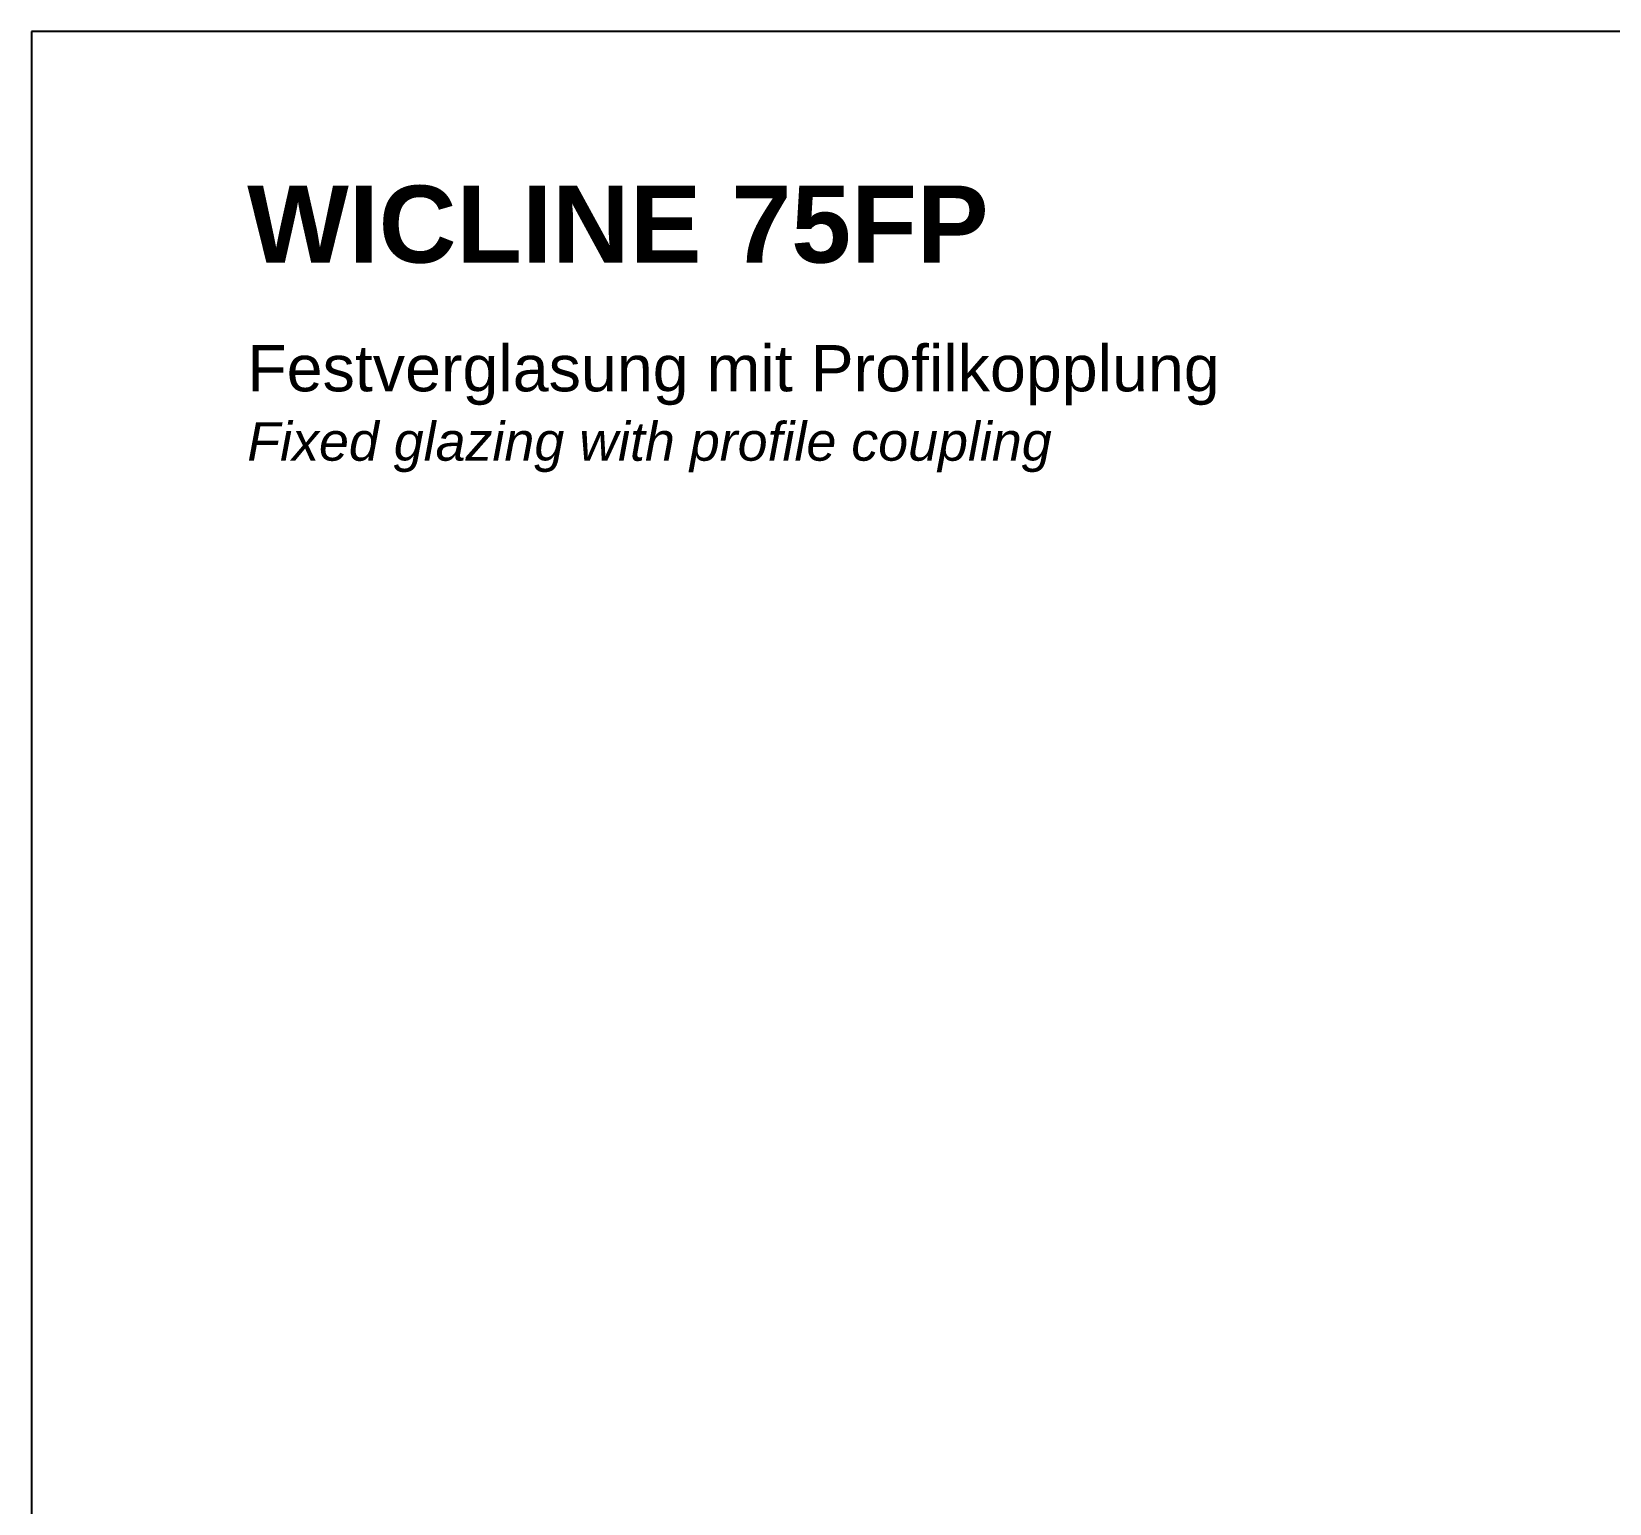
# Model space of a CAD drawing. Header units: millimetres. Extents: x -103 to 3427, y 224 to 818.
# Drawn here: x 1990.1 to 2194.9, y 627 to 818.1 of the extents above; entities that cross this region are included whole.
import ezdxf

# ---------------------------------------------------------------- set-up
doc = ezdxf.new("R2010")
doc.units = ezdxf.units.MM
doc.layers.add('AM_6', color=2, linetype='Continuous')
doc.layers.add('WBC-GER-ENG', color=7, linetype='Continuous')
doc.layers.add('BOUND_EXT', color=30, linetype='Continuous', plot=False)
doc.layers.add('Cont3', color=70, linetype='Continuous', lineweight=18)
doc.styles.add('SWISS', font='swiss.ttf')
doc.styles.add('SWISSB', font='swissb.ttf')

# ---------------------------------------------------------------- blocks, each defined once
blk = doc.blocks.new('$$_EX')
at = {"layer": 'BOUND_EXT'}
for p, q in [((210, 297), (0, 297)), ((0, 297), (0, 0))]:
    blk.add_line(p, q, dxfattribs=at)

msp = doc.modelspace()

# ---------------------------------------------------------------- block references
at = {"layer": 'Cont3', "xscale": 2, "yscale": 2, "zscale": 2}
msp.add_blockref('$$_EX', (1990.1, 224.07), dxfattribs=at)

# ---------------------------------------------------------------- texts
at = {"layer": 'AM_6', "color": 7, "style": 'SWISSB'}
msp.add_text('WICLINE 75FP', height=10, dxfattribs=at).set_placement((2018.1, 788.07))
at = {"layer": 'WBC-GER-ENG', "insert": (2018.1, 777.37), "char_height": 6, "width": 253.5659, "attachment_point": 1, "style": 'SWISS'}
msp.add_mtext('\\pxse0.91667;{\\C40;Festverglasung mit Profilkopplung\\P\\fSwis721 BT|b0|i1|c0|p34;\\H0.83334x;Fixed glazing with profile coupling}', dxfattribs=at)

doc.saveas('drawing.dxf')
